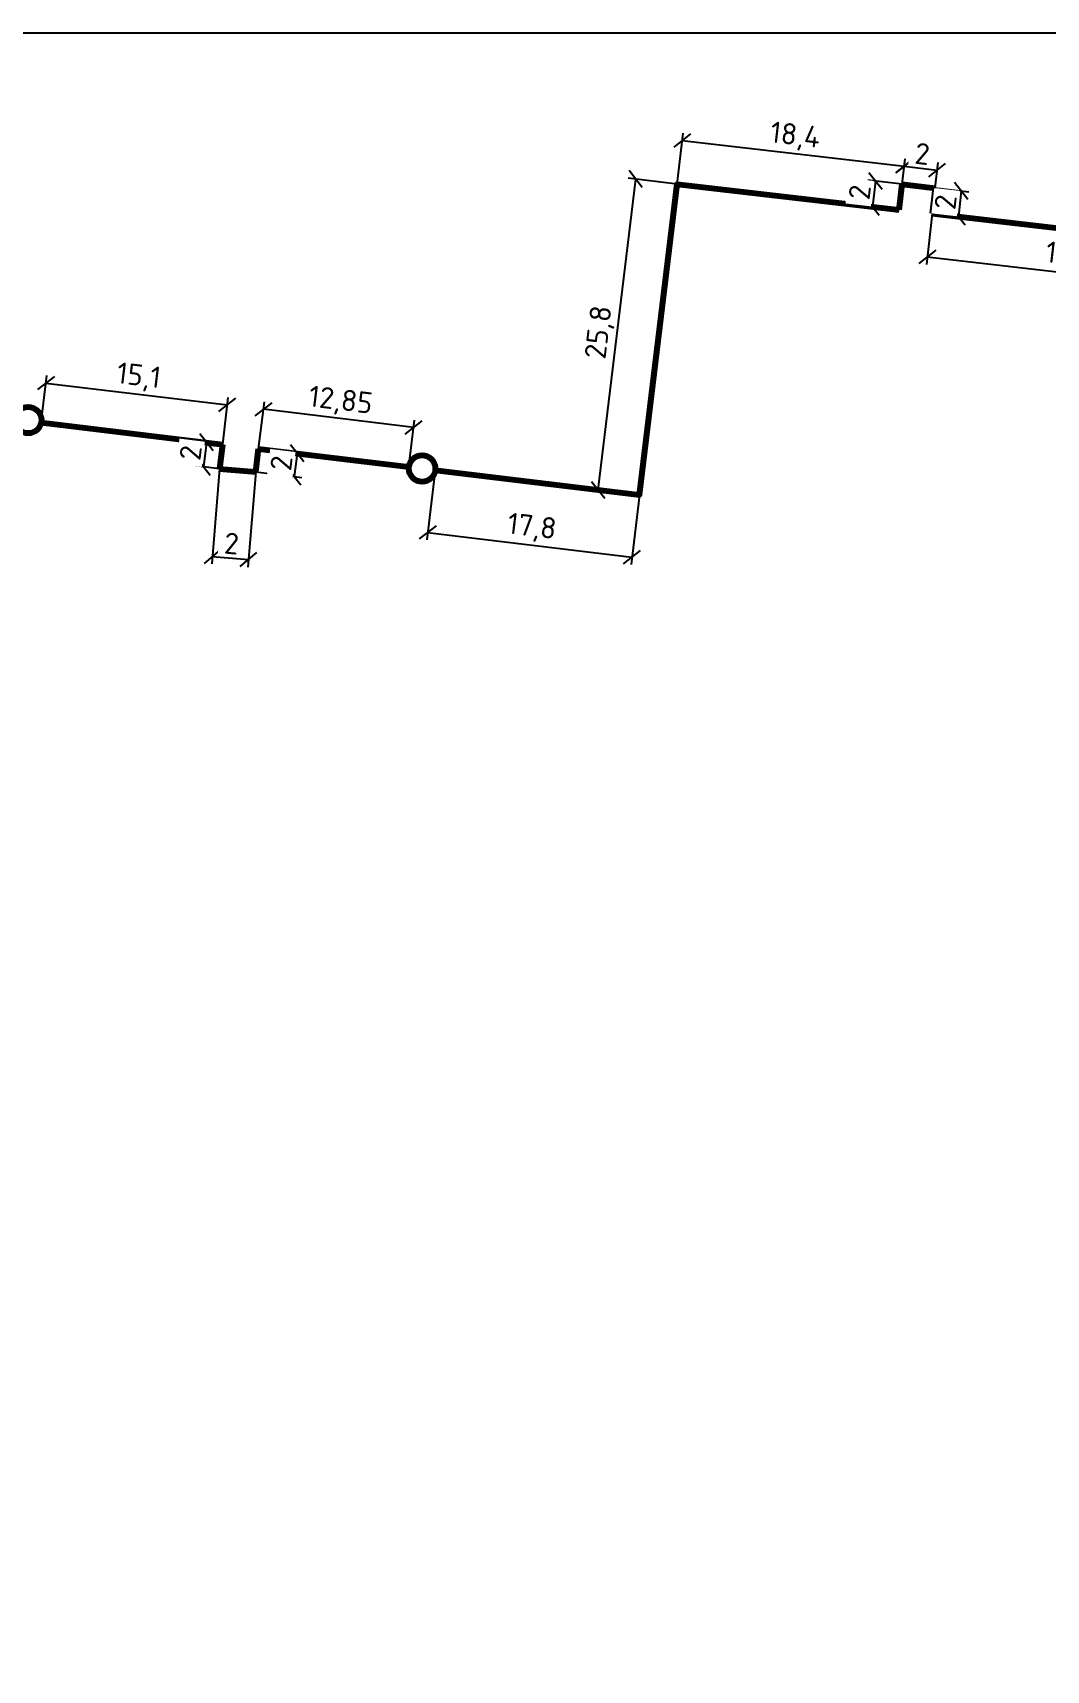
# Model space of a CAD drawing. Header units: millimetres. Extents: x 1990 to 8783, y 397 to 3825.
# Drawn here: x 3311 to 3477.8, y 3555.4 to 3824.8 of the extents above; entities that cross this region are included whole.
import ezdxf

# ---------------------------------------------------------------- set-up
doc = ezdxf.new("R2010")
doc.units = ezdxf.units.MM
doc.styles.add('-ISOCPEUR-', font='isocpeur.ttf')
doc.styles.add('GOST', font='gost.shx', dxfattribs={"oblique": 15})
doc.dimstyles.new('М 1 к 500', dxfattribs={"dimtxt": 3.5, "dimasz": 2.5, "dimexe": 1.25, "dimexo": 0, "dimtad": 1, "dimdec": 1, "dimlfac": 0.5, "dimzin": 1, "dimtxsty": 'GOST', "dimblk": 'OBLIQUE', "dimcen": 2.5, "dimclrd": 256, "dimclre": 256, "dimclrt": 256, "dimazin": 2, "dimtfac": 1, "dimtdec": 1, "dimtmove": 0, "dimatfit": 3, "dimldrblk": 'NONE', "dimfxl": 1.25, "dimlwd": -1, "dimlwe": -1, "dimarcsym": 0})
picture_1 = doc.add_image_def('image2.jpg', size_in_pixel=(3947, 3947))

# ---------------------------------------------------------------- blocks, each defined once
blk = doc.blocks.new('_Oblique')
at = {"color": 0, "linetype": 'ByBlock', "lineweight": -2}
blk.add_line((-0.5, -0.5), (0.5, 0.5), dxfattribs=at)
blk = doc.blocks.new('*D323')
at = {"transparency": 16777216}
for p, q in [((3312.36, 3760.67), (3313.3, 3768.39)), ((3313.15, 3767.15), (3343.03, 3763.54)), ((3342.25, 3757.06), (3343.18, 3764.78))]:
    blk.add_line(p, q, dxfattribs=at)
at = {"layer": 'Defpoints', "color": 0, "lineweight": 35, "transparency": 16777216}
for p in [(3343.03, 3763.54), (3312.36, 3760.67), (3342.25, 3757.06)]:
    blk.add_point(p, dxfattribs=at)
at = {"transparency": 16777216, "xscale": 2.5, "yscale": 2.5, "zscale": 2.5}
for p, rotation in [((3313.15, 3767.15), 173.0978154615243), ((3343.03, 3763.54), 353.0978154615244)]:
    blk.add_blockref('_Oblique', p, dxfattribs=dict(at, rotation=rotation))
at = {"lineweight": 35, "transparency": 16777216, "insert": (3328.42, 3768.05), "char_height": 3.5, "attachment_point": 5, "rotation": 353.0978, "style": '-ISOCPEUR-', "bg_fill": 3, "box_fill_scale": 1.1, "bg_fill_color": 256, "bg_fill_true_color": 13158600, "bg_fill_transparency": 0}
blk.add_mtext('15,1', dxfattribs=at)
blk = doc.blocks.new('_None')
blk = doc.blocks.new('*D325')
at = {"transparency": 16777216}
for p, q in [((3342.25, 3757.06), (3338.34, 3757.53)), ((3339.58, 3757.38), (3339.09, 3753.37)), ((3341.75, 3753.04), (3337.84, 3753.52))]:
    blk.add_line(p, q, dxfattribs=at)
at = {"layer": 'Defpoints', "color": 0, "lineweight": 35, "transparency": 16777216}
for p in [(3342.25, 3757.06), (3341.75, 3753.04)]:
    blk.add_point(p, dxfattribs=at)
at = {"transparency": 16777216, "xscale": 2.5, "yscale": 2.5, "zscale": 2.5}
for p, rotation in [((3339.58, 3757.38), 83.0203642721685), ((3339.09, 3753.37), 263.0203642721685)]:
    blk.add_blockref('_Oblique', p, dxfattribs=dict(at, rotation=rotation))
at = {"lineweight": 35, "transparency": 16777216, "insert": (3336.97, 3755.66), "char_height": 3.5, "attachment_point": 5, "rotation": 83.0204, "style": '-ISOCPEUR-', "bg_fill": 3, "box_fill_scale": 1.1, "bg_fill_color": 256, "bg_fill_true_color": 13158600, "bg_fill_transparency": 0}
blk.add_mtext('2', dxfattribs=at)
at = {"layer": 'Defpoints', "color": 0, "lineweight": 35, "transparency": 16777216}
blk.add_point((3339.09, 3753.37), dxfattribs=at)
blk = doc.blocks.new('*D326')
at = {"transparency": 16777216}
for p, q in [((3348.17, 3756.34), (3355.74, 3755.42)), ((3354.5, 3755.57), (3354.04, 3751.77)), ((3347.71, 3752.54), (3355.28, 3751.62))]:
    blk.add_line(p, q, dxfattribs=at)
at = {"layer": 'Defpoints', "color": 0, "lineweight": 35, "transparency": 16777216}
for p in [(3348.17, 3756.34), (3347.71, 3752.54)]:
    blk.add_point(p, dxfattribs=at)
at = {"transparency": 16777216, "xscale": 2.5, "yscale": 2.5, "zscale": 2.5}
for p, rotation in [((3354.5, 3755.57), 83.09781546152568), ((3354.04, 3751.77), 263.0978154615257)]:
    blk.add_blockref('_Oblique', p, dxfattribs=dict(at, rotation=rotation))
at = {"lineweight": 35, "transparency": 16777216, "insert": (3351.91, 3753.96), "char_height": 3.5, "attachment_point": 5, "rotation": 83.0978, "style": '-ISOCPEUR-', "bg_fill": 3, "box_fill_scale": 1.1, "bg_fill_color": 256, "bg_fill_true_color": 13158600, "bg_fill_transparency": 0}
blk.add_mtext('2', dxfattribs=at)
at = {"layer": 'Defpoints', "color": 0, "lineweight": 35, "transparency": 16777216}
blk.add_point((3354.04, 3751.77), dxfattribs=at)
blk = doc.blocks.new('*D324')
at = {"transparency": 16777216}
for p, q in [((3341.75, 3753.04), (3340.44, 3737.38)), ((3347.71, 3752.54), (3346.39, 3736.87)), ((3340.54, 3738.62), (3346.5, 3738.12))]:
    blk.add_line(p, q, dxfattribs=at)
at = {"layer": 'Defpoints', "color": 0, "lineweight": 35, "transparency": 16777216}
for p in [(3341.75, 3753.04), (3347.71, 3752.54)]:
    blk.add_point(p, dxfattribs=at)
at = {"transparency": 16777216, "xscale": 2.5, "yscale": 2.5, "zscale": 2.5}
for p, rotation in [((3340.54, 3738.62), 175.1895728717253), ((3346.5, 3738.12), 355.1895728717253)]:
    blk.add_blockref('_Oblique', p, dxfattribs=dict(at, rotation=rotation))
at = {"lineweight": 35, "transparency": 16777216, "insert": (3343.72, 3740.74), "char_height": 3.5, "attachment_point": 5, "rotation": 355.1896, "style": '-ISOCPEUR-', "bg_fill": 3, "box_fill_scale": 1.1, "bg_fill_color": 256, "bg_fill_true_color": 13158600, "bg_fill_transparency": 0}
blk.add_mtext('2', dxfattribs=at)
at = {"layer": 'Defpoints', "color": 0, "lineweight": 35, "transparency": 16777216}
blk.add_point((3346.5, 3738.12), dxfattribs=at)
blk = doc.blocks.new('*D327')
at = {"transparency": 16777216}
for p, q in [((3348.17, 3756.34), (3349.11, 3764.06)), ((3373.7, 3759.82), (3348.96, 3762.82)), ((3372.91, 3753.34), (3373.85, 3761.06))]:
    blk.add_line(p, q, dxfattribs=at)
at = {"layer": 'Defpoints', "color": 0, "lineweight": 35, "transparency": 16777216}
for p in [(3348.96, 3762.82), (3348.17, 3756.34), (3372.91, 3753.34)]:
    blk.add_point(p, dxfattribs=at)
at = {"transparency": 16777216, "xscale": 2.5, "yscale": 2.5, "zscale": 2.5}
for p, rotation in [((3348.96, 3762.82), 173.097815461524), ((3373.7, 3759.82), 353.097815461524)]:
    blk.add_blockref('_Oblique', p, dxfattribs=dict(at, rotation=rotation))
at = {"lineweight": 35, "transparency": 16777216, "insert": (3361.65, 3764.03), "char_height": 3.5, "attachment_point": 5, "rotation": 353.0978, "style": '-ISOCPEUR-', "bg_fill": 3, "box_fill_scale": 1.1, "bg_fill_color": 256, "bg_fill_true_color": 13158600, "bg_fill_transparency": 0}
blk.add_mtext('12,85', dxfattribs=at)
blk = doc.blocks.new('*D328')
at = {"transparency": 16777216}
for p, q in [((3377.24, 3752.82), (3375.85, 3741.34)), ((3410.88, 3748.75), (3409.49, 3737.27)), ((3376, 3742.58), (3409.64, 3738.51))]:
    blk.add_line(p, q, dxfattribs=at)
at = {"layer": 'Defpoints', "color": 0, "lineweight": 35, "transparency": 16777216}
for p in [(3377.24, 3752.82), (3410.88, 3748.75), (3409.64, 3738.51)]:
    blk.add_point(p, dxfattribs=at)
at = {"transparency": 16777216, "xscale": 2.5, "yscale": 2.5, "zscale": 2.5}
for p, rotation in [((3376, 3742.58), 173.097815461524), ((3409.64, 3738.51), 353.097815461524)]:
    blk.add_blockref('_Oblique', p, dxfattribs=dict(at, rotation=rotation))
at = {"lineweight": 35, "transparency": 16777216, "insert": (3393.15, 3743.25), "char_height": 3.5, "attachment_point": 5, "rotation": 353.0978, "style": '-ISOCPEUR-', "bg_fill": 3, "box_fill_scale": 1.1, "bg_fill_color": 256, "bg_fill_true_color": 13158600, "bg_fill_transparency": 0}
blk.add_mtext('17,8', dxfattribs=at)
blk = doc.blocks.new('*D329')
at = {"transparency": 16777216}
for p, q in [((3404.06, 3749.57), (3410.25, 3800.71)), ((3417.07, 3799.89), (3409.01, 3800.86)), ((3410.88, 3748.75), (3402.82, 3749.72))]:
    blk.add_line(p, q, dxfattribs=at)
at = {"layer": 'Defpoints', "color": 0, "lineweight": 35, "transparency": 16777216}
for p in [(3410.25, 3800.71), (3417.07, 3799.89), (3410.88, 3748.75)]:
    blk.add_point(p, dxfattribs=at)
at = {"transparency": 16777216, "xscale": 2.5, "yscale": 2.5, "zscale": 2.5}
for p, rotation in [((3410.25, 3800.71), 83.09781546152395), ((3404.06, 3749.57), 263.097815461524)]:
    blk.add_blockref('_Oblique', p, dxfattribs=dict(at, rotation=rotation))
at = {"lineweight": 35, "transparency": 16777216, "insert": (3404.45, 3775.47), "char_height": 3.5, "attachment_point": 5, "rotation": 83.0978, "style": '-ISOCPEUR-', "bg_fill": 3, "box_fill_scale": 1.1, "bg_fill_color": 256, "bg_fill_true_color": 13158600, "bg_fill_transparency": 0}
blk.add_mtext('25,8', dxfattribs=at)
blk = doc.blocks.new('*D330')
at = {"transparency": 16777216}
for p, q in [((3417.07, 3799.89), (3418.04, 3808.28)), ((3417.89, 3807.04), (3454.46, 3802.81)), ((3453.63, 3795.66), (3454.6, 3804.05))]:
    blk.add_line(p, q, dxfattribs=at)
at = {"layer": 'Defpoints', "color": 0, "lineweight": 35, "transparency": 16777216}
for p in [(3454.46, 3802.81), (3417.07, 3799.89), (3453.63, 3795.66)]:
    blk.add_point(p, dxfattribs=at)
at = {"transparency": 16777216, "xscale": 2.5, "yscale": 2.5, "zscale": 2.5}
for p, rotation in [((3417.89, 3807.04), 173.4079666103338), ((3454.46, 3802.81), 353.4079666103338)]:
    blk.add_blockref('_Oblique', p, dxfattribs=dict(at, rotation=rotation))
at = {"lineweight": 80, "transparency": 16777216, "insert": (3436.49, 3807.63), "char_height": 3.5, "attachment_point": 5, "rotation": 353.408, "style": '-ISOCPEUR-', "bg_fill": 3, "box_fill_scale": 1.1, "bg_fill_color": 256, "bg_fill_true_color": 13158600, "bg_fill_transparency": 0}
blk.add_mtext('18,4', dxfattribs=at)
blk = doc.blocks.new('*D333')
at = {"transparency": 16777216}
for p, q in [((3454.11, 3799.86), (3448.49, 3800.51)), ((3449.73, 3800.36), (3449.24, 3796.17)), ((3453.63, 3795.66), (3448, 3796.31))]:
    blk.add_line(p, q, dxfattribs=at)
at = {"layer": 'Defpoints', "color": 0, "lineweight": 35, "transparency": 16777216}
for p in [(3454.11, 3799.86), (3453.63, 3795.66)]:
    blk.add_point(p, dxfattribs=at)
at = {"transparency": 16777216, "xscale": 2.5, "yscale": 2.5, "zscale": 2.5}
for p, rotation in [((3449.73, 3800.36), 83.4079666103272), ((3449.24, 3796.17), 263.4079666103272)]:
    blk.add_blockref('_Oblique', p, dxfattribs=dict(at, rotation=rotation))
at = {"lineweight": 80, "transparency": 16777216, "insert": (3447.13, 3798.54), "char_height": 3.5, "attachment_point": 5, "rotation": 83.408, "style": '-ISOCPEUR-', "bg_fill": 3, "box_fill_scale": 1.1, "bg_fill_color": 256, "bg_fill_true_color": 13158600, "bg_fill_transparency": 0}
blk.add_mtext('2', dxfattribs=at)
at = {"layer": 'Defpoints', "color": 0, "lineweight": 35, "transparency": 16777216}
blk.add_point((3449.24, 3796.17), dxfattribs=at)
blk = doc.blocks.new('*D334')
at = {"transparency": 16777216}
for p, q in [((3459.56, 3799.24), (3465.1, 3798.6)), ((3463.86, 3798.75), (3463.38, 3794.54)), ((3459.08, 3795.03), (3464.62, 3794.4))]:
    blk.add_line(p, q, dxfattribs=at)
at = {"transparency": 16777216, "xscale": 2.5, "yscale": 2.5, "zscale": 2.5}
for p, rotation in [((3463.86, 3798.75), 83.4955577451614), ((3463.38, 3794.54), 263.4955577451614)]:
    blk.add_blockref('_Oblique', p, dxfattribs=dict(at, rotation=rotation))
at = {"lineweight": 80, "transparency": 16777216, "insert": (3461.26, 3796.91), "char_height": 3.5, "attachment_point": 5, "rotation": 83.4956, "style": '-ISOCPEUR-', "bg_fill": 3, "box_fill_scale": 1.1, "bg_fill_color": 256, "bg_fill_true_color": 13158600, "bg_fill_transparency": 0}
blk.add_mtext('2', dxfattribs=at)
at = {"layer": 'Defpoints', "color": 0, "lineweight": 35, "transparency": 16777216}
for p in [(3459.56, 3799.24), (3459.08, 3795.03), (3463.38, 3794.54)]:
    blk.add_point(p, dxfattribs=at)
blk = doc.blocks.new('*D335')
at = {"transparency": 16777216}
for p, q in [((3454.11, 3799.86), (3454.59, 3804.05)), ((3454.45, 3802.81), (3459.9, 3802.19)), ((3459.56, 3799.24), (3460.04, 3803.43))]:
    blk.add_line(p, q, dxfattribs=at)
at = {"layer": 'Defpoints', "color": 0, "lineweight": 35, "transparency": 16777216}
for p in [(3454.11, 3799.86), (3459.56, 3799.24)]:
    blk.add_point(p, dxfattribs=at)
at = {"transparency": 16777216, "xscale": 2.5, "yscale": 2.5, "zscale": 2.5}
for p, rotation in [((3454.45, 3802.81), 173.4955577451693), ((3459.9, 3802.19), 353.4955577451693)]:
    blk.add_blockref('_Oblique', p, dxfattribs=dict(at, rotation=rotation))
at = {"lineweight": 80, "transparency": 16777216, "insert": (3457.44, 3804.86), "char_height": 3.5, "attachment_point": 5, "rotation": 353.4956, "style": '-ISOCPEUR-', "bg_fill": 3, "box_fill_scale": 1.1, "bg_fill_color": 256, "bg_fill_true_color": 13158600, "bg_fill_transparency": 0}
blk.add_mtext('2', dxfattribs=at)
at = {"layer": 'Defpoints', "color": 0, "lineweight": 35, "transparency": 16777216}
blk.add_point((3459.9, 3802.19), dxfattribs=at)
blk = doc.blocks.new('*D336')
at = {"transparency": 16777216}
for p, q in [((3459.08, 3795.03), (3458.12, 3786.66)), ((3507.99, 3789.38), (3507.02, 3781.01)), ((3458.26, 3787.9), (3507.17, 3782.25))]:
    blk.add_line(p, q, dxfattribs=at)
at = {"layer": 'Defpoints', "color": 0, "lineweight": 35, "transparency": 16777216}
for p in [(3459.08, 3795.03), (3507.99, 3789.38), (3507.17, 3782.25)]:
    blk.add_point(p, dxfattribs=at)
at = {"transparency": 16777216, "xscale": 2.5, "yscale": 2.5, "zscale": 2.5}
for p, rotation in [((3458.26, 3787.9), 173.4079666103337), ((3507.17, 3782.25), 353.4079666103337)]:
    blk.add_blockref('_Oblique', p, dxfattribs=dict(at, rotation=rotation))
at = {"lineweight": 80, "transparency": 16777216, "insert": (3483.03, 3787.78), "char_height": 3.5, "attachment_point": 5, "rotation": 353.408, "style": '-ISOCPEUR-', "bg_fill": 3, "box_fill_scale": 1.1, "bg_fill_color": 256, "bg_fill_true_color": 13158600, "bg_fill_transparency": 0}
blk.add_mtext('18,35', dxfattribs=at)

msp = doc.modelspace()

# ---------------------------------------------------------------- linework, layer by layer
at = {"color": 1, "lineweight": 80}
for p, q in [((3459.563, 3799.236), (3459.084, 3795.031)), ((3347.712, 3752.537), (3348.172, 3756.338)), ((3341.754, 3753.039), (3347.712, 3752.537))]:
    msp.add_line(p, q, dxfattribs=at)
for points in [[(3377.241, 3752.82), (3410.878, 3748.748), (3417.069, 3799.887), (3453.629, 3795.661)], [(3459.084, 3795.031), (3507.821, 3789.399), (3503.905, 3766.8)], [(3312.364, 3760.673), (3342.246, 3757.056)], [(3348.172, 3756.338), (3372.913, 3753.344)]]:
    msp.add_lwpolyline(points, dxfattribs=at)
for centre in [(3310.218, 3761.058), (3375.077, 3753.082)]:
    msp.add_circle(centre, 2.18, dxfattribs=at)

# ---------------------------------------------------------------- pictures from other files: only their frames are drawn
image = msp.add_image(picture_1, insert=(3216.64, 3324.785), size_in_units=(499.995, 499.995))
image.dxf.flags = 7

# ---------------------------------------------------------------- next in the draw order: dimensions: what is measured, and where the dimension line sits
at = {"color": 18, "lineweight": 35, "true_color": 0x000000}
dim = msp.add_aligned_dim(p1=(3312.364, 3760.673), p2=(3342.246, 3757.056), distance=6.527, dimstyle='М 1 к 500', override={"dimtxsty": '-ISOCPEUR-', "dimtfill": 1}, dxfattribs=at)
dim.commit()
dim.dimension.update_dxf_attribs({"geometry": '*D323', "text_midpoint": (3328.417, 3768.049)})
dim = msp.add_aligned_dim(p1=(3348.172, 3756.338), p2=(3347.712, 3752.537), distance=6.377, text='2', dimstyle='М 1 к 500', override={"dimtxsty": '-ISOCPEUR-', "dimtfill": 1}, dxfattribs=at)
dim.commit()
dim.dimension.update_dxf_attribs({"geometry": '*D326', "text_midpoint": (3351.915, 3753.957)})

# ---------------------------------------------------------------- next in the draw order: linework, layer by layer
at = {"color": 1, "lineweight": 80}
msp.add_line((3342.246, 3757.056), (3341.754, 3753.039), dxfattribs=at)

# ---------------------------------------------------------------- next in the draw order: dimensions: what is measured, and where the dimension line sits
at = {"color": 18, "lineweight": 35, "true_color": 0x000000}
dim = msp.add_aligned_dim(p1=(3342.246, 3757.056), p2=(3341.754, 3753.039), distance=-2.689, text='2', dimstyle='М 1 к 500', override={"dimtxsty": '-ISOCPEUR-', "dimtfill": 1}, dxfattribs=at)
dim.commit()
dim.dimension.update_dxf_attribs({"geometry": '*D325', "text_midpoint": (3336.974, 3755.663)})

# ---------------------------------------------------------------- next in the draw order: dimensions: what is measured, and where the dimension line sits
dim = msp.add_aligned_dim(p1=(3341.754, 3753.039), p2=(3347.712, 3752.537), distance=-14.469, text='2', dimstyle='М 1 к 500', override={"dimtxsty": '-ISOCPEUR-', "dimtfill": 1}, dxfattribs=at)
dim.commit()
dim.dimension.update_dxf_attribs({"geometry": '*D324', "text_midpoint": (3343.719, 3740.737)})

# ---------------------------------------------------------------- next in the draw order: dimensions: what is measured, and where the dimension line sits
dim = msp.add_aligned_dim(p1=(3372.913, 3753.344), p2=(3348.172, 3756.338), distance=-6.527, text='12,85', dimstyle='М 1 к 500', override={"dimtxsty": '-ISOCPEUR-', "dimtfill": 1}, dxfattribs=at)
dim.commit()
dim.dimension.update_dxf_attribs({"geometry": '*D327', "text_midpoint": (3361.654, 3764.026)})

# ---------------------------------------------------------------- next in the draw order: dimensions: what is measured, and where the dimension line sits
dim = msp.add_aligned_dim(p1=(3377.241, 3752.82), p2=(3410.878, 3748.748), distance=-10.312, text='17,8', dimstyle='М 1 к 500', override={"dimtxsty": '-ISOCPEUR-', "dimtfill": 1}, dxfattribs=at)
dim.commit()
dim.dimension.update_dxf_attribs({"geometry": '*D328', "text_midpoint": (3393.148, 3743.251)})

# ---------------------------------------------------------------- next in the draw order: dimensions: what is measured, and where the dimension line sits
dim = msp.add_aligned_dim(p1=(3410.878, 3748.748), p2=(3417.069, 3799.887), distance=6.864, dimstyle='М 1 к 500', override={"dimtxsty": '-ISOCPEUR-', "dimtfill": 1}, dxfattribs=at)
dim.commit()
dim.dimension.update_dxf_attribs({"geometry": '*D329', "text_midpoint": (3404.454, 3775.47)})

# ---------------------------------------------------------------- next in the draw order: dimensions: what is measured, and where the dimension line sits
at = {"color": 1, "lineweight": 80}
dim = msp.add_aligned_dim(p1=(3417.069, 3799.887), p2=(3453.629, 3795.661), distance=7.198, dimstyle='М 1 к 500', override={"dimtxsty": '-ISOCPEUR-', "dimtfill": 1}, dxfattribs=at)
dim.commit()
dim.dimension.update_dxf_attribs({"geometry": '*D330', "text_midpoint": (3436.488, 3807.631)})

# ---------------------------------------------------------------- next in the draw order: linework, layer by layer
for p, q in [((3453.629, 3795.661), (3454.114, 3799.857)), ((3454.114, 3799.857), (3459.563, 3799.236))]:
    msp.add_line(p, q, dxfattribs=at)

# ---------------------------------------------------------------- next in the draw order: dimensions: what is measured, and where the dimension line sits
for p1, p2, distance, picture, middle in [((3454.114, 3799.857), (3453.629, 3795.661), -4.415, '*D333', (3447.126, 3798.539)), ((3459.563, 3799.236), (3459.084, 3795.031), 4.322, '*D334', (3461.258, 3796.913))]:
    dim = msp.add_aligned_dim(p1=p1, p2=p2, distance=distance, text='2', dimstyle='М 1 к 500', override={"dimtxsty": '-ISOCPEUR-', "dimtfill": 1}, dxfattribs=at)
    dim.commit()
    dim.dimension.update_dxf_attribs({"geometry": picture, "text_midpoint": middle})

# ---------------------------------------------------------------- next in the draw order: dimensions: what is measured, and where the dimension line sits
for p1, p2, distance, text, picture, middle in [((3454.114, 3799.857), (3459.563, 3799.236), 2.974, '2', '*D335', (3457.445, 3804.861)), ((3459.084, 3795.031), (3507.992, 3789.379), -7.179, '18,35', '*D336', (3483.027, 3787.78))]:
    dim = msp.add_aligned_dim(p1=p1, p2=p2, distance=distance, text=text, dimstyle='М 1 к 500', override={"dimtxsty": '-ISOCPEUR-', "dimtfill": 1}, dxfattribs=at)
    dim.commit()
    dim.dimension.update_dxf_attribs({"geometry": picture, "text_midpoint": middle})

doc.saveas('drawing.dxf')
